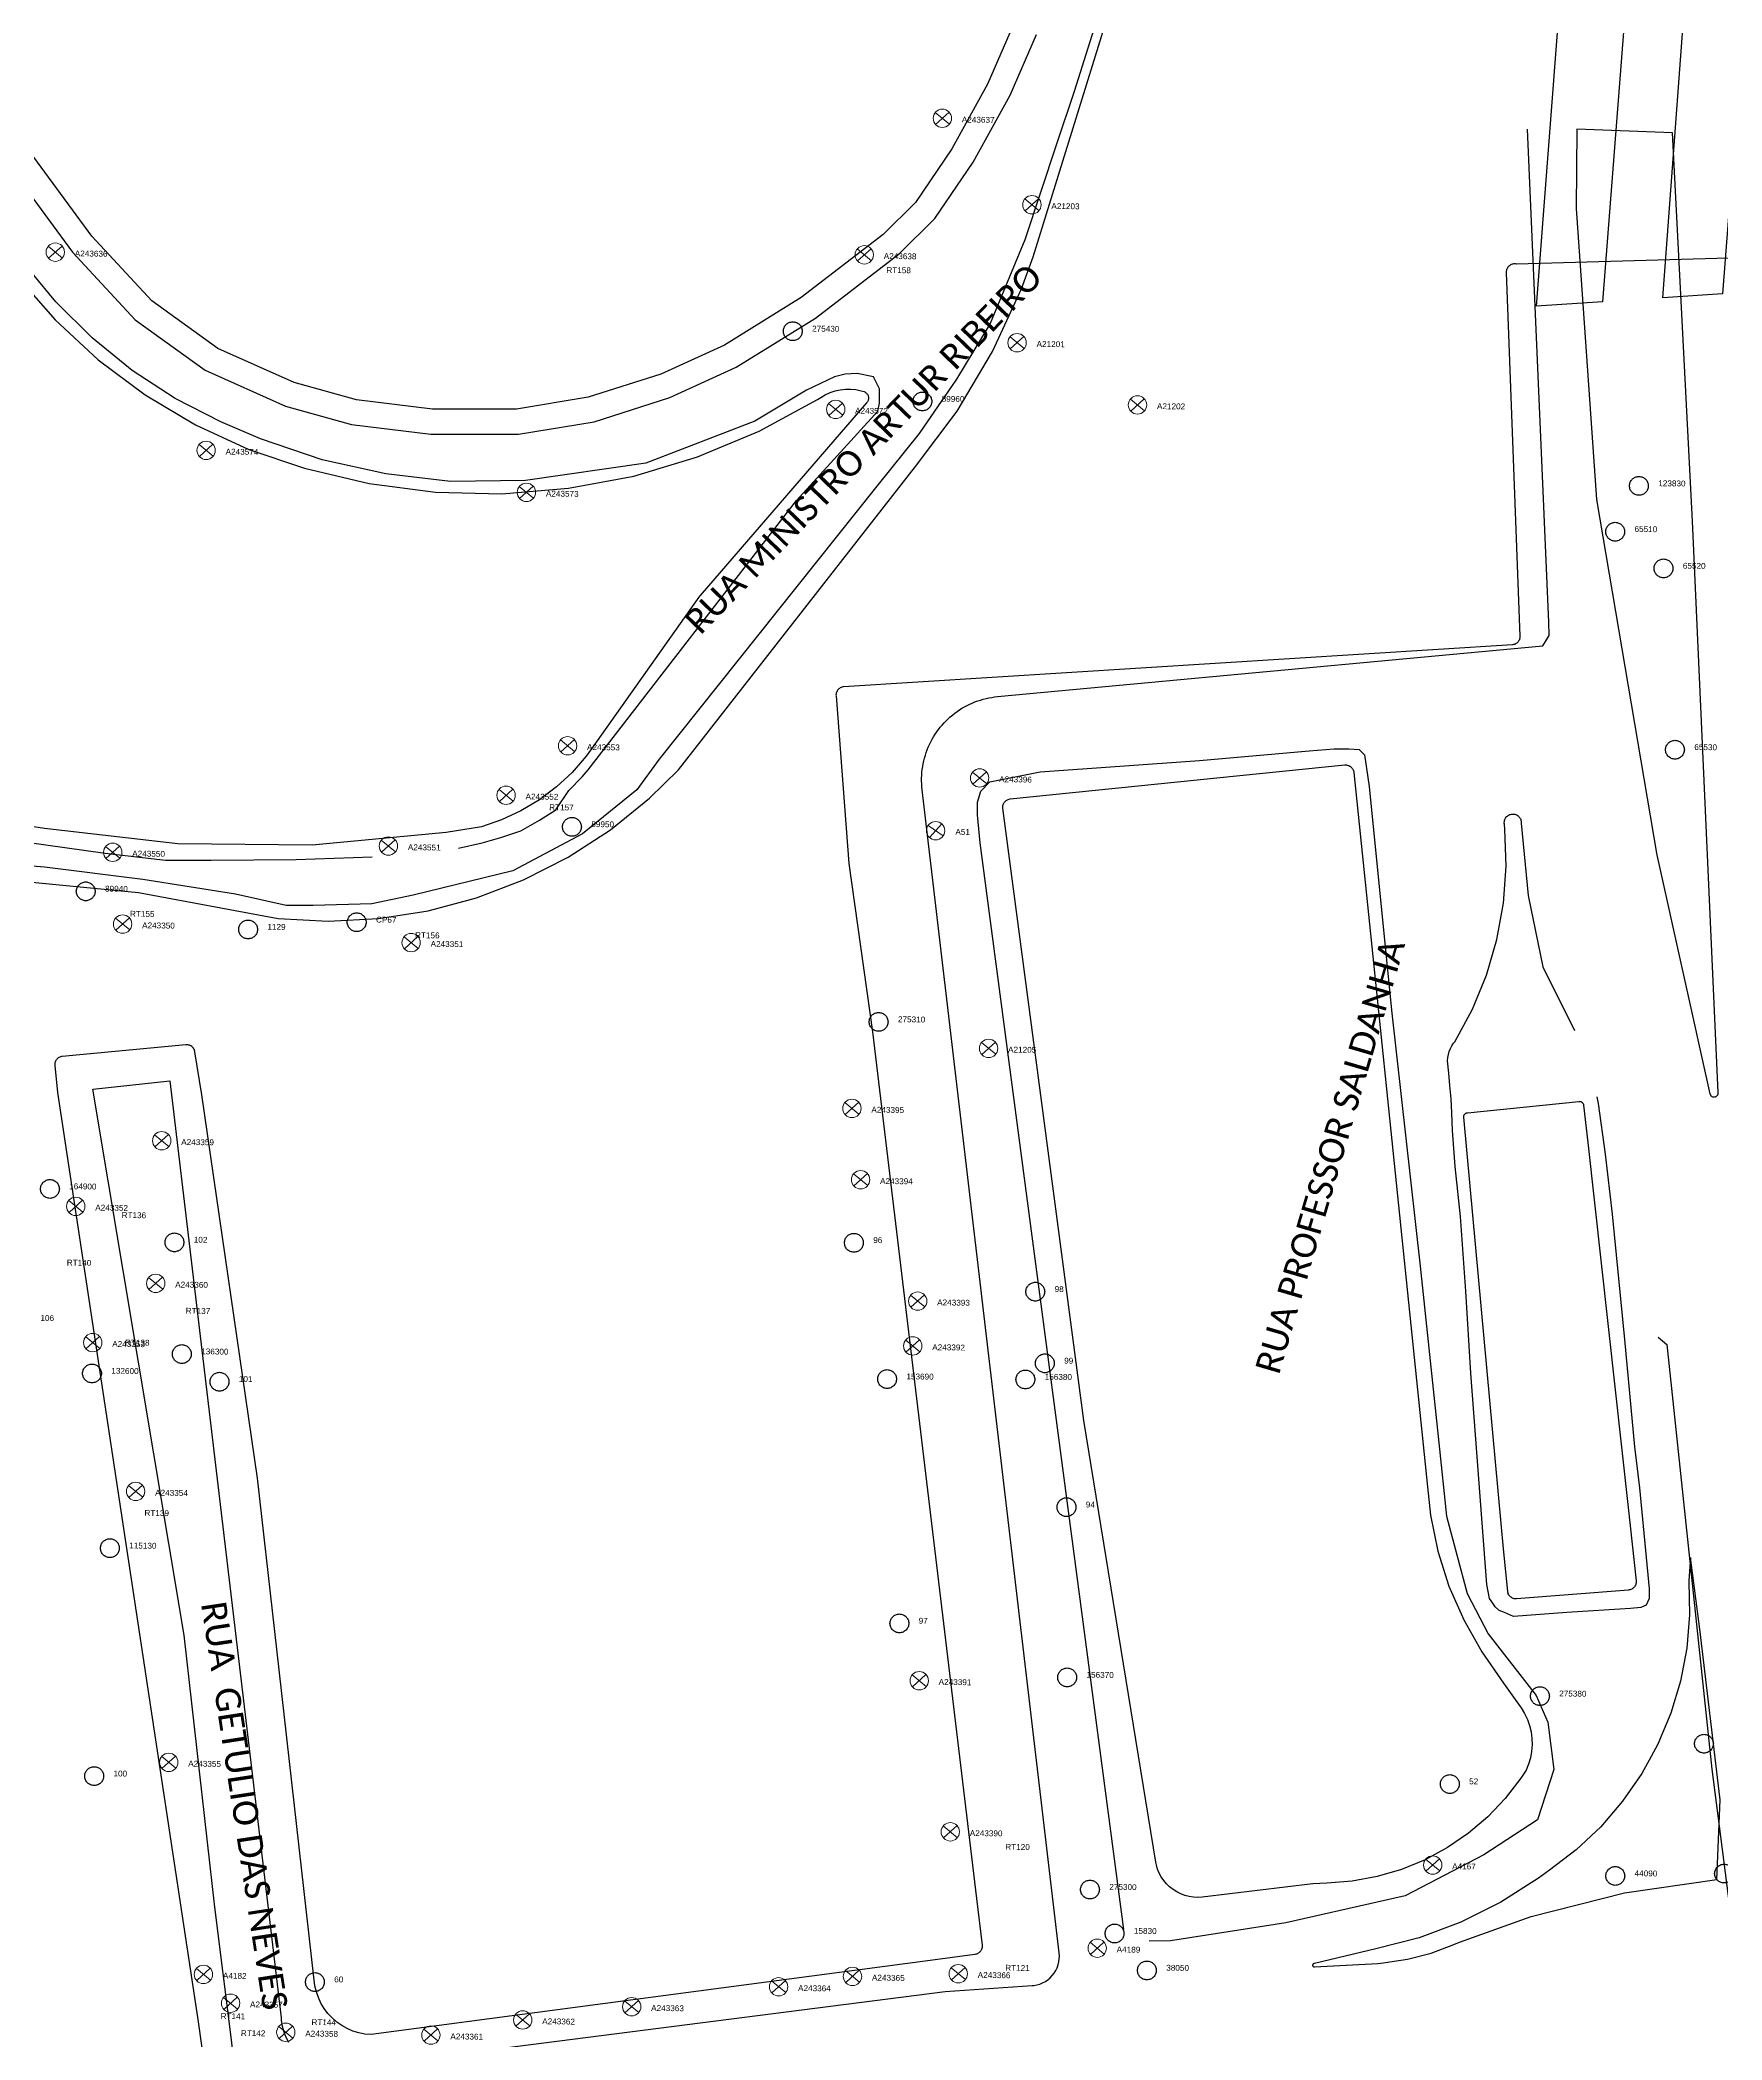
# Model space of a CAD drawing. Header units: millimetres. Extents: x 676447 to 689606, y 7455628 to 7463967.
# Drawn here: x 683939.7 to 684140.9, y 7459785.7 to 7460024.9 of the extents above; entities that cross this region are included whole.
import ezdxf

# ---------------------------------------------------------------- set-up
doc = ezdxf.new("R2010")
doc.units = ezdxf.units.MM
doc.header["$LTSCALE"] = 0.1
doc.header["$MEASUREMENT"] = 0
doc.linetypes.add('PHANTOM2', pattern=[1.25, 0.625, -0.125, 0.125, -0.125, 0.125, -0.125])
doc.layers.add('10.4-Postes', color=1, linetype='Continuous', lineweight=0)
for name, color, linetype in [('Caixas Subterrâneas', 5, 'Continuous'), ('LEGENDAS_INFRAESTRUTURAS', 7, 'Continuous'), ('MUB_MEIOFIO', 7, 'Continuous'), ('MUB_OBRA_ARTE', 7, 'Continuous'), ('MUB_QUADRAS', 7, 'Continuous'), ('MUB_SEGMENTO', 7, 'Continuous'), ('NOS_DE_INFRAESTRUTURA', 7, 'Continuous')]:
    doc.layers.add(name, color=color, linetype=linetype)
doc.styles.add('Legend', font='calibri.ttf')
doc.styles.get("Standard").update_dxf_attribs({"font": 'arial.ttf'})

# ---------------------------------------------------------------- blocks, each defined once
blk = doc.blocks.new('PTPT')
at = {"layer": '10.4-Postes', "color": 1, "linetype": 'PHANTOM2'}
for points in [[(-0.0000079, 0.0000104), (0.0000075, -0.000002)], [(0.000007, 0.0000109), (-0.0000074, -0.0000025)]]:
    blk.add_lwpolyline(points, dxfattribs=at)
at = {"layer": '10.4-Postes', "color": 1}
blk.add_circle((-0.0000002, 0.0000042), 0.00000987, dxfattribs=at)
blk = doc.blocks.new('MHMZ')
at = {"linetype": 'PHANTOM2'}
blk.add_circle((0, 0), 0.0000101, dxfattribs=at)

msp = doc.modelspace()

# ---------------------------------------------------------------- linework, layer by layer
at = {"layer": 'MUB_MEIOFIO', "color": 253, "linetype": 'Continuous'}
for points in [[(683915.58, 7460038.64), (683931.3, 7460016.22), (683943.58, 7459999.57), (683951.07, 7459991.47), (683959.44, 7459985.43), (683969.05, 7459981.12), (683976.95, 7459978.93), (683986.43, 7459977.77), (683996.91, 7459977.77), (684005.96, 7459979.28), (684015, 7459982.18), (684022.97, 7459985.79), (684032.42, 7459991.67), (684042.5, 7459999.39), (684046.72, 7460003.58), (684051.29, 7460010.34), (684055.73, 7460018.35), (684058.88, 7460025.61)], [(684069.25, 7460037.4), (684063.36, 7460018.78), (684061.25, 7460012.49), (684057.47, 7460001.05), (684053.32, 7459991.02), (684049.32, 7459984.37), (684044.85, 7459977.86), (684039.77, 7459971.56), (684013.74, 7459938.9), (684011.07, 7459935.24), (684004.57, 7459929.98), (683996.25, 7459925.56), (683984.32, 7459922.63), (683979.38, 7459921.59), (683972.36, 7459921.4), (683969.11, 7459921.4), (683963.06, 7459922.76), (683951.98, 7459924.52), (683940.22, 7459926.01), (683926.28, 7459927.11)], [(683975.94, 7459782.28), (684047.96, 7459791.49), (684058.36, 7459792.21), (684058.55, 7459792.22), (684058.91, 7459792.29), (684059.26, 7459792.39), (684059.6, 7459792.53), (684059.93, 7459792.7), (684060.23, 7459792.91), (684060.51, 7459793.14), (684060.76, 7459793.41), (684060.99, 7459793.7), (684061.18, 7459794.01), (684061.34, 7459794.34), (684061.47, 7459794.68), (684061.55, 7459795.04), (684061.6, 7459795.4), (684061.61, 7459795.77), (684061.59, 7459796.13), (684045.2, 7459935.26), (684045.17, 7459935.61), (684045.14, 7459935.95), (684045.13, 7459936.3), (684045.13, 7459936.65), (684045.15, 7459936.99), (684045.17, 7459937.34), (684045.21, 7459937.68), (684045.26, 7459938.03), (684045.32, 7459938.37), (684045.39, 7459938.71), (684045.48, 7459939.04), (684045.58, 7459939.38), (684045.68, 7459939.71), (684045.8, 7459940.03), (684045.93, 7459940.35), (684046.07, 7459940.67), (684046.23, 7459940.98), (684046.39, 7459941.29), (684046.56, 7459941.59), (684046.75, 7459941.88), (684046.94, 7459942.17), (684047.15, 7459942.45), (684047.36, 7459942.72), (684047.58, 7459942.99), (684047.81, 7459943.25), (684048.05, 7459943.5), (684048.3, 7459943.74), (684048.56, 7459943.97), (684048.83, 7459944.19), (684049.1, 7459944.41), (684049.38, 7459944.61), (684049.67, 7459944.81), (684049.96, 7459944.99), (684050.26, 7459945.17), (684050.57, 7459945.33), (684050.88, 7459945.48), (684051.19, 7459945.62), (684051.51, 7459945.76), (684051.84, 7459945.87), (684052.17, 7459945.98), (684052.5, 7459946.08), (684052.84, 7459946.17), (684053.18, 7459946.24), (684053.52, 7459946.3), (684053.86, 7459946.35), (684054.21, 7459946.39), (684119.43, 7459952.46), (684120.21, 7459953.69), (684120.14, 7459955.29), (684117.6, 7460014.27)], [(684123.5, 7460014.27), (684123.43, 7460004.8), (684125.85, 7459969.98), (684133.02, 7459927.65), (684133.02, 7459927.63), (684139.43, 7459898.88), (684139.44, 7459898.83), (684139.46, 7459898.79), (684139.48, 7459898.74), (684139.51, 7459898.7), (684139.55, 7459898.65), (684139.58, 7459898.62), (684139.62, 7459898.59), (684139.67, 7459898.56), (684139.72, 7459898.53), (684139.76, 7459898.52), (684139.81, 7459898.5), (684139.87, 7459898.5), (684139.92, 7459898.49), (684139.97, 7459898.5), (684140.02, 7459898.51), (684140.07, 7459898.52), (684140.12, 7459898.54), (684140.17, 7459898.56), (684140.21, 7459898.59), (684140.25, 7459898.62), (684140.29, 7459898.66), (684140.32, 7459898.7), (684140.35, 7459898.75), (684140.37, 7459898.79), (684140.39, 7459898.84), (684140.4, 7459898.89), (684140.41, 7459898.95), (684140.41, 7459899), (684140.41, 7459899.02), (684137.35, 7459967.37), (684134.95, 7460013.82), (684123.5, 7460014.27)], [(683989.75, 7459928.28), (683992.56, 7459928.91), (683994.8, 7459929.54), (683997.2, 7459930.33), (683999.41, 7459931.62), (684001.37, 7459932.85), (684002.94, 7459935.16), (684004.54, 7459936.78), (684005.26, 7459937.64), (684030.17, 7459969.86), (684039.89, 7459980.53), (684040.08, 7459981.51), (684040.08, 7459983.2), (684039.36, 7459984.64), (684037.41, 7459985.03), (684035.97, 7459984.96), (684034.73, 7459984.64), (684031.38, 7459983.06), (684025.19, 7459979.35), (684012.15, 7459974.33), (683997.74, 7459972.24), (683988.8, 7459972.14), (683981.06, 7459973.03), (683973.45, 7459974.73), (683966.06, 7459977.21), (683961.32, 7459979.28), (683955.85, 7459982.07), (683950.7, 7459985.42), (683945.93, 7459989.29), (683941.59, 7459993.63), (683938.76, 7459997.03)], [(684069.3, 7459798.93), (684052.12, 7459928.91), (684051.8, 7459932.25), (684051.8, 7459933.76), (684052.2, 7459935.1), (684053.31, 7459936.21), (684059.31, 7459937.39), (684078.36, 7459938.73), (684091.48, 7459939.92), (684094.48, 7459940.16), (684096.22, 7459940.16), (684097.48, 7459940.08), (684098.11, 7459939.44), (684098.67, 7459935.65), (684101.35, 7459908.87), (684104.77, 7459878.26), (684106.98, 7459857.13), (684107.93, 7459848.36), (684110.38, 7459839.11), (684112.91, 7459834.29), (684118.63, 7459826.89), (684120.05, 7459823.73), (684120.76, 7459818.04), (684118.79, 7459812.04), (684112.39, 7459807.85), (684102.98, 7459802.95), (684088.68, 7459799.71), (684074.92, 7459797.57), (684072.34, 7459797.51)], [(684125.91, 7459898.51), (684126.07, 7459897.73), (684126.91, 7459891.65), (684127.74, 7459884.47), (684129.19, 7459869.5), (684130.42, 7459856.64), (684130.99, 7459851.76), (684132.17, 7459839.67), (684132.17, 7459838.49), (684131.79, 7459837.71), (684131.15, 7459837.44), (684129.92, 7459837.33), (684122.29, 7459836.83), (684115.93, 7459836.37), (684114.84, 7459836.83), (684114.22, 7459837.09), (684113.74, 7459837.52), (684113.44, 7459837.95), (684113.07, 7459838.51), (684112.75, 7459840.2), (684110.84, 7459865.45), (684110.23, 7459875.27), (684109.6, 7459884.19), (684108.95, 7459890.2), (684108.65, 7459894.49), (684108.55, 7459896.62), (684108.48, 7459898.29), (684108.31, 7459899.86), (684108.2, 7459901.35), (684108.05, 7459902.84), (684108.07, 7459903.21), (684108.14, 7459903.58), (684108.24, 7459903.94), (684108.38, 7459904.28), (684108.56, 7459904.61), (684108.77, 7459904.92), (684108.93, 7459905.11), (684111.02, 7459909), (684112.69, 7459913.09), (684113.93, 7459917.34), (684114.72, 7459921.69), (684115.04, 7459926.09), (684114.91, 7459930.51), (684114.85, 7459931.15), (684114.83, 7459931.26), (684114.83, 7459931.37), (684114.84, 7459931.47), (684114.86, 7459931.58), (684114.89, 7459931.68), (684114.93, 7459931.78), (684114.98, 7459931.87), (684115.04, 7459931.96), (684115.11, 7459932.04), (684115.19, 7459932.11), (684115.28, 7459932.18), (684115.37, 7459932.23), (684115.46, 7459932.28), (684115.56, 7459932.31), (684115.67, 7459932.33), (684115.77, 7459932.35), (684115.88, 7459932.35), (684115.99, 7459932.34), (684116.09, 7459932.32), (684116.19, 7459932.29), (684116.29, 7459932.25), (684116.38, 7459932.2), (684116.47, 7459932.14), (684116.55, 7459932.07), (684116.62, 7459931.99), (684116.69, 7459931.9), (684116.74, 7459931.81), (684116.79, 7459931.72), (684116.82, 7459931.62), (684116.85, 7459931.51), (684116.86, 7459931.41), (684116.86, 7459931.3), (684116.86, 7459931.24), (684117.69, 7459922.59), (684119.42, 7459914.08), (684123.23, 7459906.44)], [(683938.11, 7459928.97), (683947.49, 7459927.67), (683954.7, 7459926.82), (683960.16, 7459926.82), (683970.32, 7459926.92), (683979.43, 7459927.21)], [(683962.94, 7459782.65), (683962.56, 7459786.03), (683960.61, 7459801.59), (683956.93, 7459834.13), (683946.02, 7459899.42), (683955.23, 7459900.43), (683968.51, 7459788.35), (683968.54, 7459788.03), (683968.65, 7459787.35), (683968.84, 7459786.69), (683969.09, 7459786.05), (683969.41, 7459785.44)], [(684140.25, 7459804.91), (684140.66, 7459814.44), (684138.21, 7459834.85), (684137.1, 7459843.4), (684136.9, 7459840.66), (684136.91, 7459840.59), (684136.99, 7459836.57), (684136.66, 7459832.57), (684135.91, 7459828.63), (684134.76, 7459824.78), (684133.2, 7459821.08), (684132.4, 7459819.62), (684131.27, 7459817.56), (684128.98, 7459814.26), (684126.36, 7459811.21), (684123.44, 7459808.46), (684120.24, 7459806.03), (684118.91, 7459805.05), (684114.41, 7459802.18), (684109.63, 7459799.8), (684104.63, 7459797.93), (684099.47, 7459796.59), (684092.13, 7459794.84), (684092.12, 7459794.84), (684092.09, 7459794.84), (684092.07, 7459794.84), (684092.05, 7459794.83), (684092.03, 7459794.83), (684092.01, 7459794.82), (684091.99, 7459794.81), (684091.98, 7459794.79), (684091.96, 7459794.78), (684091.94, 7459794.76), (684091.93, 7459794.75), (684091.92, 7459794.73), (684091.91, 7459794.71), (684091.91, 7459794.69), (684091.9, 7459794.67), (684091.9, 7459794.64), (684091.9, 7459794.62), (684091.9, 7459794.6), (684091.91, 7459794.58), (684091.91, 7459794.56), (684091.92, 7459794.54), (684091.93, 7459794.52), (684091.95, 7459794.5), (684091.96, 7459794.49), (684091.98, 7459794.47), (684091.99, 7459794.46), (684092.01, 7459794.45), (684092.03, 7459794.44), (684092.05, 7459794.43), (684092.08, 7459794.43), (684092.1, 7459794.43), (684092.12, 7459794.43), (684092.14, 7459794.43), (684099.7, 7459794.86), (684100.33, 7459794.94), (684103.23, 7459795.36), (684106.06, 7459796.09), (684108.8, 7459797.11), (684109.47, 7459797.41), (684118.06, 7459800.48), (684129.2, 7459803.31), (684140.25, 7459804.91)]]:
    msp.add_lwpolyline(points, dxfattribs=at)
at = {"layer": 'MUB_MEIOFIO', "linetype": 'Continuous'}
for points in [[(683915.58, 7460038.64), (683931.3, 7460016.22), (683943.58, 7459999.57), (683951.07, 7459991.47), (683959.44, 7459985.43), (683969.05, 7459981.12), (683976.95, 7459978.93), (683986.43, 7459977.77), (683996.91, 7459977.77), (684005.96, 7459979.28), (684015, 7459982.18), (684022.97, 7459985.79), (684032.42, 7459991.67), (684042.5, 7459999.39), (684046.72, 7460003.58), (684051.29, 7460010.34), (684055.73, 7460018.35), (684058.88, 7460025.61)], [(684069.25, 7460037.4), (684063.36, 7460018.78), (684061.25, 7460012.49), (684057.47, 7460001.05), (684053.32, 7459991.02), (684049.32, 7459984.37), (684044.85, 7459977.86), (684039.77, 7459971.56), (684013.74, 7459938.9), (684011.07, 7459935.24), (684004.57, 7459929.98), (683996.25, 7459925.56), (683984.32, 7459922.63), (683979.38, 7459921.59), (683972.36, 7459921.4), (683969.11, 7459921.4), (683963.06, 7459922.76), (683951.98, 7459924.52), (683940.22, 7459926.01), (683926.28, 7459927.11)], [(683975.94, 7459782.28), (684047.96, 7459791.49), (684058.36, 7459792.21), (684058.55, 7459792.22), (684058.91, 7459792.29), (684059.26, 7459792.39), (684059.6, 7459792.53), (684059.93, 7459792.7), (684060.23, 7459792.91), (684060.51, 7459793.14), (684060.76, 7459793.41), (684060.99, 7459793.7), (684061.18, 7459794.01), (684061.34, 7459794.34), (684061.47, 7459794.68), (684061.55, 7459795.04), (684061.6, 7459795.4), (684061.61, 7459795.77), (684061.59, 7459796.13), (684045.2, 7459935.26), (684045.17, 7459935.61), (684045.14, 7459935.95), (684045.13, 7459936.3), (684045.13, 7459936.65), (684045.15, 7459936.99), (684045.17, 7459937.34), (684045.21, 7459937.68), (684045.26, 7459938.03), (684045.32, 7459938.37), (684045.39, 7459938.71), (684045.48, 7459939.04), (684045.58, 7459939.38), (684045.68, 7459939.71), (684045.8, 7459940.03), (684045.93, 7459940.35), (684046.07, 7459940.67), (684046.23, 7459940.98), (684046.39, 7459941.29), (684046.56, 7459941.59), (684046.75, 7459941.88), (684046.94, 7459942.17), (684047.15, 7459942.45), (684047.36, 7459942.72), (684047.58, 7459942.99), (684047.81, 7459943.25), (684048.05, 7459943.5), (684048.3, 7459943.74), (684048.56, 7459943.97), (684048.83, 7459944.19), (684049.1, 7459944.41), (684049.38, 7459944.61), (684049.67, 7459944.81), (684049.96, 7459944.99), (684050.26, 7459945.17), (684050.57, 7459945.33), (684050.88, 7459945.48), (684051.19, 7459945.62), (684051.51, 7459945.76), (684051.84, 7459945.87), (684052.17, 7459945.98), (684052.5, 7459946.08), (684052.84, 7459946.17), (684053.18, 7459946.24), (684053.52, 7459946.3), (684053.86, 7459946.35), (684054.21, 7459946.39), (684119.43, 7459952.46), (684120.21, 7459953.69), (684120.14, 7459955.29), (684117.6, 7460014.27)], [(684123.5, 7460014.27), (684123.43, 7460004.8), (684125.85, 7459969.98), (684133.02, 7459927.65), (684133.02, 7459927.63), (684139.43, 7459898.88), (684139.44, 7459898.83), (684139.46, 7459898.79), (684139.48, 7459898.74), (684139.51, 7459898.7), (684139.55, 7459898.65), (684139.58, 7459898.62), (684139.62, 7459898.59), (684139.67, 7459898.56), (684139.72, 7459898.53), (684139.76, 7459898.52), (684139.81, 7459898.5), (684139.87, 7459898.5), (684139.92, 7459898.49), (684139.97, 7459898.5), (684140.02, 7459898.51), (684140.07, 7459898.52), (684140.12, 7459898.54), (684140.17, 7459898.56), (684140.21, 7459898.59), (684140.25, 7459898.62), (684140.29, 7459898.66), (684140.32, 7459898.7), (684140.35, 7459898.75), (684140.37, 7459898.79), (684140.39, 7459898.84), (684140.4, 7459898.89), (684140.41, 7459898.95), (684140.41, 7459899), (684140.41, 7459899.02), (684137.35, 7459967.37), (684134.95, 7460013.82), (684123.5, 7460014.27)], [(683989.75, 7459928.28), (683992.56, 7459928.91), (683994.8, 7459929.54), (683997.2, 7459930.33), (683999.41, 7459931.62), (684001.37, 7459932.85), (684002.94, 7459935.16), (684004.54, 7459936.78), (684005.26, 7459937.64), (684030.17, 7459969.86), (684039.89, 7459980.53), (684040.08, 7459981.51), (684040.08, 7459983.2), (684039.36, 7459984.64), (684037.41, 7459985.03), (684035.97, 7459984.96), (684034.73, 7459984.64), (684031.38, 7459983.06), (684025.19, 7459979.35), (684012.15, 7459974.33), (683997.74, 7459972.24), (683988.8, 7459972.14), (683981.06, 7459973.03), (683973.45, 7459974.73), (683966.06, 7459977.21), (683961.32, 7459979.28), (683955.85, 7459982.07), (683950.7, 7459985.42), (683945.93, 7459989.29), (683941.59, 7459993.63), (683938.76, 7459997.03)], [(684069.3, 7459798.93), (684052.12, 7459928.91), (684051.8, 7459932.25), (684051.8, 7459933.76), (684052.2, 7459935.1), (684053.31, 7459936.21), (684059.31, 7459937.39), (684078.36, 7459938.73), (684091.48, 7459939.92), (684094.48, 7459940.16), (684096.22, 7459940.16), (684097.48, 7459940.08), (684098.11, 7459939.44), (684098.67, 7459935.65), (684101.35, 7459908.87), (684104.77, 7459878.26), (684106.98, 7459857.13), (684107.93, 7459848.36), (684110.38, 7459839.11), (684112.91, 7459834.29), (684118.63, 7459826.89), (684120.05, 7459823.73), (684120.76, 7459818.04), (684118.79, 7459812.04), (684112.39, 7459807.85), (684102.98, 7459802.95), (684088.68, 7459799.71), (684074.92, 7459797.57), (684072.34, 7459797.51)], [(684125.91, 7459898.51), (684126.07, 7459897.73), (684126.91, 7459891.65), (684127.74, 7459884.47), (684129.19, 7459869.5), (684130.42, 7459856.64), (684130.99, 7459851.76), (684132.17, 7459839.67), (684132.17, 7459838.49), (684131.79, 7459837.71), (684131.15, 7459837.44), (684129.92, 7459837.33), (684122.29, 7459836.83), (684115.93, 7459836.37), (684114.84, 7459836.83), (684114.22, 7459837.09), (684113.74, 7459837.52), (684113.44, 7459837.95), (684113.07, 7459838.51), (684112.75, 7459840.2), (684110.84, 7459865.45), (684110.23, 7459875.27), (684109.6, 7459884.19), (684108.95, 7459890.2), (684108.65, 7459894.49), (684108.55, 7459896.62), (684108.48, 7459898.29), (684108.31, 7459899.86), (684108.2, 7459901.35), (684108.05, 7459902.84), (684108.07, 7459903.21), (684108.14, 7459903.58), (684108.24, 7459903.94), (684108.38, 7459904.28), (684108.56, 7459904.61), (684108.77, 7459904.92), (684108.93, 7459905.11), (684111.02, 7459909), (684112.69, 7459913.09), (684113.93, 7459917.34), (684114.72, 7459921.69), (684115.04, 7459926.09), (684114.91, 7459930.51), (684114.85, 7459931.15), (684114.83, 7459931.26), (684114.83, 7459931.37), (684114.84, 7459931.47), (684114.86, 7459931.58), (684114.89, 7459931.68), (684114.93, 7459931.78), (684114.98, 7459931.87), (684115.04, 7459931.96), (684115.11, 7459932.04), (684115.19, 7459932.11), (684115.28, 7459932.18), (684115.37, 7459932.23), (684115.46, 7459932.28), (684115.56, 7459932.31), (684115.67, 7459932.33), (684115.77, 7459932.35), (684115.88, 7459932.35), (684115.99, 7459932.34), (684116.09, 7459932.32), (684116.19, 7459932.29), (684116.29, 7459932.25), (684116.38, 7459932.2), (684116.47, 7459932.14), (684116.55, 7459932.07), (684116.62, 7459931.99), (684116.69, 7459931.9), (684116.74, 7459931.81), (684116.79, 7459931.72), (684116.82, 7459931.62), (684116.85, 7459931.51), (684116.86, 7459931.41), (684116.86, 7459931.3), (684116.86, 7459931.24), (684117.69, 7459922.59), (684119.42, 7459914.08), (684123.23, 7459906.44)], [(683938.11, 7459928.97), (683947.49, 7459927.67), (683954.7, 7459926.82), (683960.16, 7459926.82), (683970.32, 7459926.92), (683979.43, 7459927.21)], [(683962.94, 7459782.65), (683962.56, 7459786.03), (683960.61, 7459801.59), (683956.93, 7459834.13), (683946.02, 7459899.42), (683955.23, 7459900.43), (683968.51, 7459788.35), (683968.54, 7459788.03), (683968.65, 7459787.35), (683968.84, 7459786.69), (683969.09, 7459786.05), (683969.41, 7459785.44)], [(684140.25, 7459804.91), (684140.66, 7459814.44), (684138.21, 7459834.85), (684137.1, 7459843.4), (684136.9, 7459840.66), (684136.91, 7459840.59), (684136.99, 7459836.57), (684136.66, 7459832.57), (684135.91, 7459828.63), (684134.76, 7459824.78), (684133.2, 7459821.08), (684132.4, 7459819.62), (684131.27, 7459817.56), (684128.98, 7459814.26), (684126.36, 7459811.21), (684123.44, 7459808.46), (684120.24, 7459806.03), (684118.91, 7459805.05), (684114.41, 7459802.18), (684109.63, 7459799.8), (684104.63, 7459797.93), (684099.47, 7459796.59), (684092.13, 7459794.84), (684092.12, 7459794.84), (684092.09, 7459794.84), (684092.07, 7459794.84), (684092.05, 7459794.83), (684092.03, 7459794.83), (684092.01, 7459794.82), (684091.99, 7459794.81), (684091.98, 7459794.79), (684091.96, 7459794.78), (684091.94, 7459794.76), (684091.93, 7459794.75), (684091.92, 7459794.73), (684091.91, 7459794.71), (684091.91, 7459794.69), (684091.9, 7459794.67), (684091.9, 7459794.64), (684091.9, 7459794.62), (684091.9, 7459794.6), (684091.91, 7459794.58), (684091.91, 7459794.56), (684091.92, 7459794.54), (684091.93, 7459794.52), (684091.95, 7459794.5), (684091.96, 7459794.49), (684091.98, 7459794.47), (684091.99, 7459794.46), (684092.01, 7459794.45), (684092.03, 7459794.44), (684092.05, 7459794.43), (684092.08, 7459794.43), (684092.1, 7459794.43), (684092.12, 7459794.43), (684092.14, 7459794.43), (684099.7, 7459794.86), (684100.33, 7459794.94), (684103.23, 7459795.36), (684106.06, 7459796.09), (684108.8, 7459797.11), (684109.47, 7459797.41), (684118.06, 7459800.48), (684129.2, 7459803.31), (684140.25, 7459804.91)]]:
    msp.add_lwpolyline(points, dxfattribs=at)
at = {"layer": 'MUB_OBRA_ARTE', "linetype": 'Continuous'}
for points in [[(684140.92, 7459994.57), (684133.78, 7459994.08), (684171.23, 7460493.64), (684225, 7460991.72), (684295.05, 7461487.77), (684381.28, 7461981.26), (684390.43, 7461981.76), (684304.4, 7461488.18), (684234.1, 7460992.12), (684179.58, 7460494.09), (684140.92, 7459994.57)], [(684126.58, 7459993.62), (684118.67, 7459993.1), (684156.87, 7460492.65), (684210.74, 7460990.75), (684280.22, 7461486.92), (684365.25, 7461980.66), (684374.4, 7461981.15), (684289.18, 7461487.42), (684219.43, 7460991.26), (684165.21, 7460493.17), (684126.58, 7459993.62)], [(684133.23, 7459869.76), (684134.27, 7459868.89), (684139.66, 7459818.1), (684145.55, 7459772.18), (684148.77, 7459743.94), (684151.45, 7459722.94), (684157.7, 7459679), (684156.59, 7459677.72)]]:
    msp.add_lwpolyline(points, dxfattribs=at)
at = {"layer": 'MUB_QUADRAS', "linetype": 'Continuous'}
for points in [[(683925.1, 7459925.52), (683951.45, 7459922.94), (683968.16, 7459919.84), (683974.16, 7459919.52), (683980.16, 7459919.83), (683986.1, 7459920.77), (683991.9, 7459922.32), (683997.51, 7459924.47), (684002.87, 7459927.19), (684007.91, 7459930.46), (684012.58, 7459934.24), (684016.06, 7459937.64), (684044.42, 7459973.92), (684049.37, 7459980.55), (684053.61, 7459987.66), (684057.08, 7459995.17), (684058.49, 7459999), (684083.87, 7460080.94)], [(684056.09, 7460026.72), (684053.03, 7460019.67), (684048.73, 7460011.91), (684044.4, 7460005.5), (684040.52, 7460001.66), (684030.71, 7459994.14), (684021.55, 7459988.44), (684013.92, 7459984.98), (684005.26, 7459982.2), (683996.67, 7459980.77), (683986.61, 7459980.77), (683977.54, 7459981.88), (683970.07, 7459983.95), (683960.95, 7459988.04), (683953.07, 7459993.73), (683945.89, 7460001.49), (683933.74, 7460017.97), (683918.03, 7460040.38)], [(684148.69, 7459999.04), (684116.27, 7459998.14), (684116.17, 7459998.15), (684116.07, 7459998.16), (684115.96, 7459998.16), (684115.86, 7459998.14), (684115.76, 7459998.12), (684115.66, 7459998.08), (684115.56, 7459998.03), (684115.48, 7459997.98), (684115.39, 7459997.91), (684115.32, 7459997.84), (684115.25, 7459997.76), (684115.19, 7459997.67), (684115.15, 7459997.58), (684115.11, 7459997.48), (684115.08, 7459997.38), (684115.06, 7459997.28), (684115.05, 7459997.17), (684115.05, 7459997.13), (684116.7, 7459953.61), (684116.7, 7459953.5), (684116.69, 7459953.4), (684116.66, 7459953.3), (684116.63, 7459953.2), (684116.58, 7459953.1), (684116.53, 7459953.01), (684116.47, 7459952.93), (684116.39, 7459952.85), (684116.31, 7459952.79), (684116.23, 7459952.73), (684116.14, 7459952.68), (684116.04, 7459952.64), (684115.94, 7459952.61), (684115.84, 7459952.59), (684115.8, 7459952.58), (684035.8, 7459947.56), (684035.7, 7459947.55), (684035.6, 7459947.52), (684035.5, 7459947.48), (684035.4, 7459947.44), (684035.32, 7459947.38), (684035.23, 7459947.32), (684035.16, 7459947.24), (684035.09, 7459947.16), (684035.03, 7459947.08), (684034.98, 7459946.98), (684034.95, 7459946.89), (684034.92, 7459946.79), (684034.9, 7459946.68), (684034.89, 7459946.58), (684034.9, 7459946.49), (684036.44, 7459926.42), (684039.26, 7459906.31), (684051.7, 7459802.63), (684052.37, 7459797.04), (684052.38, 7459796.95), (684052.38, 7459796.84), (684052.36, 7459796.74), (684052.34, 7459796.64), (684052.3, 7459796.54), (684052.26, 7459796.45), (684052.2, 7459796.36), (684052.14, 7459796.27), (684052.07, 7459796.2), (684051.99, 7459796.13), (684051.9, 7459796.07), (684051.81, 7459796.02), (684051.71, 7459795.98), (684051.61, 7459795.95), (684051.51, 7459795.93), (684046.17, 7459795.22), (683979.28, 7459786.35), (683978.54, 7459786.41), (683977.82, 7459786.56), (683977.11, 7459786.77), (683976.43, 7459787.06), (683975.79, 7459787.42), (683975.18, 7459787.84), (683974.62, 7459788.33), (683974.12, 7459788.87), (683973.67, 7459789.46), (683973.29, 7459790.09), (683972.98, 7459790.76), (683972.74, 7459791.46), (683972.57, 7459792.18), (683972.49, 7459792.84), (683968.02, 7459832.46), (683965.71, 7459852.9), (683959.04, 7459898.75), (683958.22, 7459903.9), (683958.21, 7459903.93), (683958.18, 7459904.04), (683958.15, 7459904.13), (683958.1, 7459904.23), (683958.05, 7459904.32), (683957.98, 7459904.4), (683957.91, 7459904.47), (683957.83, 7459904.54), (683957.74, 7459904.6), (683957.65, 7459904.65), (683957.55, 7459904.68), (683957.45, 7459904.71), (683957.35, 7459904.73), (683957.24, 7459904.74), (683957.14, 7459904.73), (683942.35, 7459903.35), (683942.24, 7459903.34), (683942.14, 7459903.31), (683942.04, 7459903.27), (683941.95, 7459903.23), (683941.86, 7459903.17), (683941.78, 7459903.1), (683941.71, 7459903.03), (683941.64, 7459902.95), (683941.58, 7459902.86), (683941.53, 7459902.77), (683941.5, 7459902.67), (683941.47, 7459902.57), (683941.45, 7459902.47), (683941.44, 7459902.36), (683941.45, 7459902.26), (683941.77, 7459899.03), (683958.55, 7459788.15), (683959.04, 7459784.77)], [(683936.87, 7459996.72), (683941.49, 7459991.45), (683946.64, 7459986.69), (683952.26, 7459982.49), (683958.29, 7459978.9), (683964.66, 7459975.97), (683971.31, 7459973.71), (683979.06, 7459971.87), (683986.97, 7459970.85), (683994.93, 7459970.66), (684002.88, 7459971.31), (684010.71, 7459972.78), (684018.34, 7459975.06), (684025.7, 7459978.13), (684032.69, 7459981.95), (684033.06, 7459982.18), (684033.6, 7459982.5), (684034.18, 7459982.76), (684034.78, 7459982.96), (684035.4, 7459983.1), (684036.02, 7459983.17), (684036.65, 7459983.17), (684037.28, 7459983.11), (684037.9, 7459982.98), (684038.25, 7459982.88), (684038.33, 7459982.85), (684038.4, 7459982.8), (684038.47, 7459982.75), (684038.53, 7459982.69), (684038.59, 7459982.63), (684038.64, 7459982.56), (684038.68, 7459982.49), (684038.72, 7459982.41), (684038.75, 7459982.32), (684038.76, 7459982.24), (684038.77, 7459982.15), (684038.77, 7459982.07), (684038.76, 7459981.98), (684038.74, 7459981.9), (684038.72, 7459981.82), (684038.68, 7459981.74), (684038.64, 7459981.66), (684038.59, 7459981.59), (684038.53, 7459981.53), (684018.64, 7459958.5), (684018.58, 7459958.42), (684005.66, 7459940.13), (684005.01, 7459939.25), (684003.33, 7459937.32), (684001.45, 7459935.58), (683999.41, 7459934.04), (683997.21, 7459932.72), (683994.89, 7459931.64), (683992.47, 7459930.81), (683988.25, 7459930.12), (683972.25, 7459928.61), (683956.18, 7459928.77), (683940.21, 7459930.61), (683934.23, 7459931.54)], [(684054.84, 7459933.03), (684054.83, 7459933.14), (684054.83, 7459933.24), (684054.85, 7459933.35), (684054.87, 7459933.45), (684054.91, 7459933.55), (684054.95, 7459933.64), (684055.01, 7459933.73), (684055.07, 7459933.81), (684055.15, 7459933.89), (684055.23, 7459933.96), (684055.31, 7459934.01), (684055.4, 7459934.06), (684055.5, 7459934.1), (684055.6, 7459934.13), (684055.71, 7459934.15), (684055.73, 7459934.15), (684095.74, 7459938.22), (684095.84, 7459938.22), (684095.94, 7459938.22), (684096.05, 7459938.2), (684096.15, 7459938.17), (684096.25, 7459938.14), (684096.34, 7459938.09), (684096.43, 7459938.03), (684096.51, 7459937.96), (684096.58, 7459937.89), (684096.65, 7459937.81), (684096.7, 7459937.72), (684096.75, 7459937.63), (684096.79, 7459937.53), (684096.82, 7459937.43), (684096.83, 7459937.33), (684098.69, 7459919.17), (684105.63, 7459851.86), (684106, 7459848.49), (684106.88, 7459844.18), (684108.21, 7459839.98), (684109.97, 7459835.94), (684112.14, 7459832.11), (684114.75, 7459828.37), (684116.73, 7459825.59), (684116.85, 7459825.42), (684117.26, 7459824.75), (684117.59, 7459824.05), (684117.86, 7459823.31), (684118.04, 7459822.55), (684118.14, 7459821.77), (684118.16, 7459820.99), (684118.1, 7459820.2), (684117.95, 7459819.43), (684117.73, 7459818.68), (684117.43, 7459817.96), (684116.8, 7459817), (684114.94, 7459814.59), (684112.84, 7459812.39), (684110.53, 7459810.43), (684108.02, 7459808.71), (684105.35, 7459807.26), (684102.54, 7459806.11), (684099.62, 7459805.25), (684096.63, 7459804.7), (684093.6, 7459804.47), (684091.92, 7459804.37), (684078.68, 7459802.8), (684078.16, 7459802.76), (684077.64, 7459802.78), (684077.12, 7459802.86), (684076.61, 7459802.98), (684076.12, 7459803.17), (684075.65, 7459803.4), (684075.21, 7459803.68), (684074.8, 7459804), (684074.42, 7459804.36), (684074.09, 7459804.77), (684073.8, 7459805.2), (684073.55, 7459805.66), (684073.36, 7459806.15), (684073.22, 7459806.65), (684073.16, 7459806.96), (684064.54, 7459859.79), (684054.84, 7459933.03)], [(684109.97, 7459896.07), (684109.97, 7459896.12), (684109.97, 7459896.18), (684109.98, 7459896.23), (684110, 7459896.28), (684110.02, 7459896.33), (684110.04, 7459896.37), (684110.07, 7459896.42), (684110.1, 7459896.46), (684110.14, 7459896.49), (684110.18, 7459896.52), (684110.23, 7459896.55), (684110.28, 7459896.57), (684110.32, 7459896.59), (684110.38, 7459896.6), (684110.42, 7459896.61), (684123.76, 7459897.97), (684123.81, 7459897.97), (684123.86, 7459897.97), (684123.91, 7459897.96), (684123.97, 7459897.95), (684124.01, 7459897.93), (684124.06, 7459897.9), (684124.1, 7459897.88), (684124.15, 7459897.84), (684124.18, 7459897.81), (684124.21, 7459897.77), (684124.24, 7459897.72), (684124.27, 7459897.67), (684124.29, 7459897.63), (684124.3, 7459897.57), (684124.31, 7459897.53), (684124.83, 7459893.04), (684129.65, 7459849.39), (684130.59, 7459840.62), (684130.59, 7459840.59), (684130.6, 7459840.49), (684130.59, 7459840.39), (684130.57, 7459840.28), (684130.54, 7459840.18), (684130.5, 7459840.09), (684130.45, 7459839.99), (684130.39, 7459839.91), (684130.32, 7459839.83), (684130.25, 7459839.76), (684130.16, 7459839.69), (684130.07, 7459839.64), (684129.98, 7459839.59), (684129.88, 7459839.56), (684129.78, 7459839.53), (684129.68, 7459839.52), (684116.3, 7459838.46), (684116.21, 7459838.45), (684116.11, 7459838.46), (684116, 7459838.48), (684115.9, 7459838.51), (684115.81, 7459838.54), (684115.71, 7459838.59), (684115.63, 7459838.65), (684115.55, 7459838.72), (684115.47, 7459838.79), (684115.41, 7459838.87), (684115.35, 7459838.96), (684115.3, 7459839.06), (684115.27, 7459839.15), (684115.24, 7459839.26), (684115.23, 7459839.36), (684114.74, 7459844.44), (684114.46, 7459847.48), (684110.37, 7459891.74), (684109.97, 7459896.07)]]:
    msp.add_lwpolyline(points, dxfattribs=at)

# ---------------------------------------------------------------- block references
at = {"layer": 'Caixas Subterrâneas', "color": 40}
for p, xscale, yscale, zscale, rotation in [((684029.72, 7459990.1), 111319.4907932736, 111319.4907932736, 111319.4907932736, 359.299661847927), ((684045.22, 7459981.7), 111319.4907932736, 111319.4907932736, 111319.4907932736, 359.2996003374722), ((684130.93, 7459971.6), 111319.4907932736, 111319.4907932736, 111319.4907932736, 359.2992712854992), ((684128.09, 7459966.12), 111319.4907932735, 111319.4907932735, 111319.4907932735, 359.2992803839493), ((684133.87, 7459961.73), 111319.4907932736, 111319.4907932736, 111319.4907932736, 359.2992570509626), ((684135.24, 7459940.04), 111319.4907932736, 111319.4907932736, 111319.4907932736, 359.2992451840626), ((684003.31, 7459930.81), 111319.4907932736, 111319.4907932736, 111319.4907932736, 359.2997440950365), ((683945.15, 7459923.1), 111319.4907932735, 111319.4907932735, 111319.4907932735, 359.2999629227174), ((683964.57, 7459918.54), 111319.4907932735, 111319.4907932735, 111319.4907932735, 183.299887690303), ((683977.56, 7459919.4), 111319.4907932736, 111319.4907932736, 111319.4907932736, 359.2998385512827), ((684039.99, 7459907.48), 111319.4907932735, 111319.4907932735, 111319.4907932735, 359.2995974356584), ((683940.87, 7459887.5), 111319.4907932736, 111319.4907932736, 111319.4907932736, 359.2999683033917), ((683955.76, 7459881.11), 111319.4907932736, 111319.4907932736, 111319.4907932736, 359.2999097096924), ((684037.03, 7459881.06), 111319.4907932735, 111319.4907932735, 111319.4907932735, 359.2996005820651), ((684058.73, 7459875.21), 111319.4907932736, 111319.4907932736, 111319.4907932736, 359.2995162691317), ((683956.65, 7459867.75), 111319.4907932736, 111319.4907932736, 111319.4907932736, 359.2999022258516), ((684059.87, 7459866.64), 111319.4907932736, 111319.4907932736, 111319.4907932736, 359.2995092890965), ((683945.9, 7459865.43), 111319.4907932736, 111319.4907932736, 111319.4907932736, 359.2999423983211), ((683961.15, 7459864.44), 111319.4907932736, 111319.4907932736, 111319.4907932736, 359.299884066658), ((684041, 7459864.76), 111319.4907932736, 111319.4907932736, 111319.4907932736, 359.2995804685178), ((684057.54, 7459864.71), 111319.4907932735, 111319.4907932735, 111319.4907932735, 359.299517573361), ((684062.46, 7459849.43), 111319.4907932735, 111319.4907932735, 111319.4907932735, 359.2994941389901), ((683948.04, 7459844.53), 111319.4907932735, 111319.4907932735, 111319.4907932735, 359.2999278410397), ((684042.47, 7459835.53), 111319.4907932735, 111319.4907932735, 111319.4907932735, 359.2995659202423), ((684062.54, 7459829.07), 111319.4907932735, 111319.4907932735, 111319.4907932735, 359.2994875931943), ((684119.09, 7459826.83), 111319.4907932736, 111319.4907932736, 111319.4907932736, 359.2992718499088), ((684138.71, 7459821.14), 111319.4907932736, 111319.4907932736, 111319.4907932736, 359.2991954601594), ((683946.16, 7459817.26), 111319.4907932736, 111319.4907932736, 111319.4907932736, 359.2999266186978), ((684108.31, 7459816.31), 111319.4907932736, 111319.4907932736, 111319.4907932736, 359.2993096091463), ((684065.27, 7459803.69), 111319.4907932736, 111319.4907932736, 111319.4907932736, 359.2994694387494), ((684128.1, 7459805.32), 111319.4907932736, 111319.4907932736, 111319.4907932736, 359.2992309701498), ((684141.11, 7459805.6), 111319.4907932735, 111319.4907932735, 111319.4907932735, 359.2991815407418), ((684068.21, 7459798.43), 111319.4907932736, 111319.4907932736, 111319.4907932736, 359.2994566396011), ((684072.08, 7459794.02), 111319.4907932735, 111319.4907932735, 111319.4907932735, 359.2994405643846), ((683972.56, 7459792.63), 111319.4907932736, 111319.4907932736, 111319.4907932736, 359.2998186469964)]:
    msp.add_blockref('MHMZ', p, dxfattribs=dict(at, xscale=xscale, yscale=yscale, zscale=zscale, rotation=rotation))
at = {"layer": 'NOS_DE_INFRAESTRUTURA', "color": 1}
for p, xscale, yscale, zscale, rotation in [((684047.63, 7460015.1), 111319.4907932735, 111319.4907932735, 111319.4907932735, 359.2996014174237), ((684058.34, 7460004.76), 111319.4907932736, 111319.4907932736, 111319.4907932736, 359.2995575288306), ((683941.53, 7459999.09), 111319.4907932736, 111319.4907932736, 111319.4907932736, 359.3000000219834), ((684038.29, 7459998.77), 111319.4907932736, 111319.4907932736, 111319.4907932736, 359.2996319203339), ((684056.57, 7459988.25), 111319.4907932736, 111319.4907932736, 111319.4907932736, 359.2995591714806), ((684034.87, 7459980.28), 111319.4907932736, 111319.4907932736, 111319.4907932736, 359.2996392841983), ((684070.97, 7459980.82), 111319.4907932735, 111319.4907932735, 111319.4907932735, 359.2995021446071), ((683959.57, 7459975.38), 111319.4907932735, 111319.4907932735, 111319.4907932735, 359.2999241480363), ((683997.88, 7459970.36), 111319.4907932735, 111319.4907932735, 111319.4907932735, 359.2997768902942), ((684002.8, 7459940.04), 111319.4907932736, 111319.4907932736, 111319.4907932736, 359.2997488935811), ((684052.09, 7459936.19), 111319.4907932736, 111319.4907932736, 111319.4907932736, 359.2995602497426), ((683995.45, 7459934.13), 111319.4907932735, 111319.4907932735, 111319.4907932735, 359.2997750069201), ((684046.86, 7459929.89), 111319.4907932736, 111319.4907932736, 111319.4907932736, 4.299578204163747), ((683981.37, 7459928.05), 111319.4907932736, 111319.4907932736, 111319.4907932736, 359.2998266952549), ((683948.4, 7459927.3), 111319.4907932735, 111319.4907932735, 111319.4907932735, 359.2999518715789), ((683949.58, 7459918.71), 111319.4907932735, 111319.4907932735, 111319.4907932735, 359.2999447408997), ((683984.09, 7459916.5), 111319.4907932736, 111319.4907932736, 111319.4907932736, 359.2998128028852), ((684053.16, 7459903.84), 111319.4907932736, 111319.4907932736, 111319.4907932736, 359.2995462509438), ((684036.81, 7459896.66), 111319.4907932736, 111319.4907932736, 111319.4907932736, 359.2996062299396), ((683954.26, 7459892.8), 111319.4907932736, 111319.4907932736, 111319.4907932736, 359.299918989845), ((684037.85, 7459888.13), 111319.4907932735, 111319.4907932735, 111319.4907932735, 359.299599638832), ((683943.98, 7459884.95), 111319.4907932736, 111319.4907932736, 111319.4907932736, 359.299955658562), ((683953.54, 7459875.74), 111319.4907932736, 111319.4907932736, 111319.4907932736, 359.2999164905623), ((684044.68, 7459873.61), 111319.4907932736, 111319.4907932736, 111319.4907932736, 359.2995691975841), ((683946.01, 7459868.65), 111319.4907932736, 111319.4907932736, 111319.4907932736, 359.2999429573035), ((684044.09, 7459868.25), 111319.4907932736, 111319.4907932736, 111319.4907932736, 359.2995697900112), ((683951.14, 7459850.85), 111319.4907932736, 111319.4907932736, 111319.4907932736, 359.2999179633737), ((684044.86, 7459828.2), 111319.4907932736, 111319.4907932736, 111319.4907932736, 359.2995545661703), ((683955.1, 7459818.44), 111319.4907932736, 111319.4907932736, 111319.4907932736, 359.2998929613237), ((684048.58, 7459810.13), 111319.4907932736, 111319.4907932736, 111319.4907932736, 359.2995348847969), ((684106.28, 7459806.16), 111319.4907932736, 111319.4907932736, 111319.4907932736, 359.2993141869167), ((684066.15, 7459796.21), 111319.4907932736, 111319.4907932736, 111319.4907932736, 359.2994637842673), ((683959.25, 7459793.07), 111319.4907932736, 111319.4907932736, 111319.4907932736, 359.2998693971472), ((684028.04, 7459791.59), 111319.4907932736, 111319.4907932736, 111319.4907932736, 359.2996073044015), ((684036.88, 7459792.83), 111319.4907932736, 111319.4907932736, 111319.4907932736, 359.2995740664752), ((684049.53, 7459793.15), 111319.4907932736, 111319.4907932736, 111319.4907932736, 359.2995260415606), ((683962.49, 7459789.63), 111319.4907932735, 111319.4907932735, 111319.4907932735, 359.2998560344062), ((684010.47, 7459789.21), 111319.4907932736, 111319.4907932736, 111319.4907932736, 359.2996733881637), ((683997.44, 7459787.62), 111319.4907932736, 111319.4907932736, 111319.4907932736, 359.2997224773902), ((683969.1, 7459786.15), 111319.4907932736, 111319.4907932736, 111319.4907932736, 359.2998297932363), ((683986.45, 7459785.81), 111319.4907932736, 111319.4907932736, 111319.4907932736, 359.2997637290205)]:
    msp.add_blockref('PTPT', p, dxfattribs=dict(at, xscale=xscale, yscale=yscale, zscale=zscale, rotation=rotation))

# ---------------------------------------------------------------- texts
at = {"layer": 'LEGENDAS_INFRAESTRUTURAS', "color": 1}
for s, rotation, p in [('A243637', 359.2996, (684049.94, 7460015.07)), ('A21203', 359.2995, (684060.65, 7460004.73)), ('A243636', 359.3, (683943.84, 7459999.06)), ('A243638', 359.2996, (684040.6, 7459998.75)), ('RT158', 359.2996, (684040.91, 7459997.07)), ('A21201', 359.2996, (684058.88, 7459988.23)), ('A243572', 359.2996, (684037.17, 7459980.25)), ('A21202', 359.2995, (684073.28, 7459980.79)), ('A243574', 359.2999, (683961.88, 7459975.35)), ('A243573', 359.2998, (684000.19, 7459970.33)), ('A243553', 359.2997, (684005.11, 7459940.01)), ('A243396', 359.2996, (684054.4, 7459936.16)), ('A243552', 359.2998, (683997.76, 7459934.1)), ('RT157', 359.2998, (684000.58, 7459932.81)), ('A51', 359.2996, (684049.17, 7459929.87)), ('A243550', 359.2999, (683950.71, 7459927.27)), ('A243551', 359.2998, (683983.68, 7459928.03)), ('RT155', 359.2999, (683950.44, 7459920.07)), ('A243350', 359.2999, (683951.89, 7459918.69)), ('RT156', 359.2998, (683984.54, 7459917.51)), ('A243351', 359.2998, (683986.4, 7459916.47)), ('A21205', 359.2995, (684055.47, 7459903.82)), ('A243395', 359.2996, (684039.12, 7459896.63)), ('A243359', 359.2999, (683956.57, 7459892.77)), ('A243394', 359.2996, (684040.16, 7459888.1)), ('A243352', 359.2999, (683946.29, 7459884.92)), ('RT136', 359.2999, (683949.44, 7459884.03)), ('RT140', 359.3, (683942.88, 7459878.34)), ('A243360', 359.2999, (683955.85, 7459875.71)), ('A243393', 359.2996, (684046.99, 7459873.58)), ('RT137', 359.2999, (683957.11, 7459872.58)), ('A243353', 359.2999, (683948.32, 7459868.62)), ('RT138', 359.2999, (683949.85, 7459868.78)), ('A243392', 359.2996, (684046.4, 7459868.22)), ('A243354', 359.2999, (683953.45, 7459850.82)), ('RT139', 359.2999, (683952.17, 7459848.4)), ('A243391', 359.2995, (684047.17, 7459828.18)), ('A243355', 359.2999, (683957.41, 7459818.41)), ('A243390', 359.2995, (684050.89, 7459810.1)), ('RT120', 359.2995, (684055.14, 7459808.46)), ('A4167', 359.2993, (684108.59, 7459806.13)), ('A4189', 359.2995, (684068.46, 7459796.18)), ('A4182', 359.2999, (683961.56, 7459793.04)), ('A243365', 359.2996, (684039.19, 7459792.81)), ('A243366', 359.2995, (684051.84, 7459793.13)), ('RT121', 359.2995, (684055.13, 7459793.99)), ('A243357', 359.2998, (683964.8, 7459789.61)), ('A243364', 359.2996, (684030.35, 7459791.56)), ('RT141', 359.2999, (683961.28, 7459788.21)), ('RT144', 359.2998, (683972.15, 7459787.49)), ('A243362', 359.2997, (683999.75, 7459787.59)), ('A243363', 359.2997, (684012.78, 7459789.18)), ('RT142', 359.2999, (683963.7, 7459786.18)), ('A243358', 359.2998, (683971.41, 7459786.12)), ('A243361', 359.2998, (683988.76, 7459785.78))]:
    msp.add_text(s, height=0.7, rotation=rotation, dxfattribs=at).set_placement(p)
at = {"layer": 'LEGENDAS_INFRAESTRUTURAS', "color": 5}
for s, rotation, p in [('275430', 359.2997, (684032.03, 7459990.07)), ('89960', 359.2996, (684047.53, 7459981.67)), ('123830', 359.2993, (684133.24, 7459971.57)), ('65510', 359.2993, (684130.4, 7459966.09)), ('65520', 359.2992, (684136.18, 7459961.7)), ('65530', 359.2992, (684137.55, 7459940.01)), ('89950', 359.2997, (684005.62, 7459930.79)), ('89940', 359.3, (683947.46, 7459923.07)), ('CP67', 359.2998, (683979.87, 7459919.37)), ('1129', 359.2999, (683966.88, 7459918.51)), ('275310', 359.2996, (684042.3, 7459907.45)), ('164900', 359.3, (683943.17, 7459887.47)), ('102', 359.2999, (683958.07, 7459881.08)), ('96', 359.2996, (684039.34, 7459881.03)), ('98', 359.2995, (684061.04, 7459875.18)), ('106', 359.3, (683939.73, 7459871.72)), ('136300', 359.2999, (683958.96, 7459867.72)), ('99', 359.2995, (684062.18, 7459866.61)), ('132600', 359.2999, (683948.21, 7459865.4)), ('101', 359.2999, (683963.46, 7459864.42)), ('153690', 359.2996, (684043.31, 7459864.73)), ('156380', 359.2995, (684059.85, 7459864.69)), ('94', 359.2995, (684064.77, 7459849.4)), ('115130', 359.2999, (683950.35, 7459844.5)), ('97', 359.2996, (684044.78, 7459835.5)), ('156370', 359.2995, (684064.85, 7459829.04)), ('275380', 359.2993, (684121.39, 7459826.8)), ('100', 359.2999, (683948.47, 7459817.23)), ('52', 359.2993, (684110.62, 7459816.28)), ('44090', 359.2992, (684130.41, 7459805.29)), ('275300', 359.2995, (684067.58, 7459803.67)), ('15830', 359.2994, (684070.52, 7459798.41)), ('60', 359.2998, (683974.87, 7459792.6)), ('38050', 359.2994, (684074.39, 7459793.99))]:
    msp.add_text(s, height=0.7, rotation=rotation, dxfattribs=at).set_placement(p)
at = {"layer": 'MUB_SEGMENTO', "color": 253, "style": 'Legend'}
for s, rotation, p in [('RUA MINISTRO ARTUR RIBEIRO', 46.0732, (684018.68, 7459953.66)), ('RUA PROFESSOR SALDANHA', 73.6764, (684087.86, 7459865.16)), ('RUA  GETULIO DAS NEVES', 278.6985, (683958.93, 7459837.89))]:
    msp.add_text(s, height=3, rotation=rotation, dxfattribs=at).set_placement(p)

doc.saveas('drawing.dxf')
